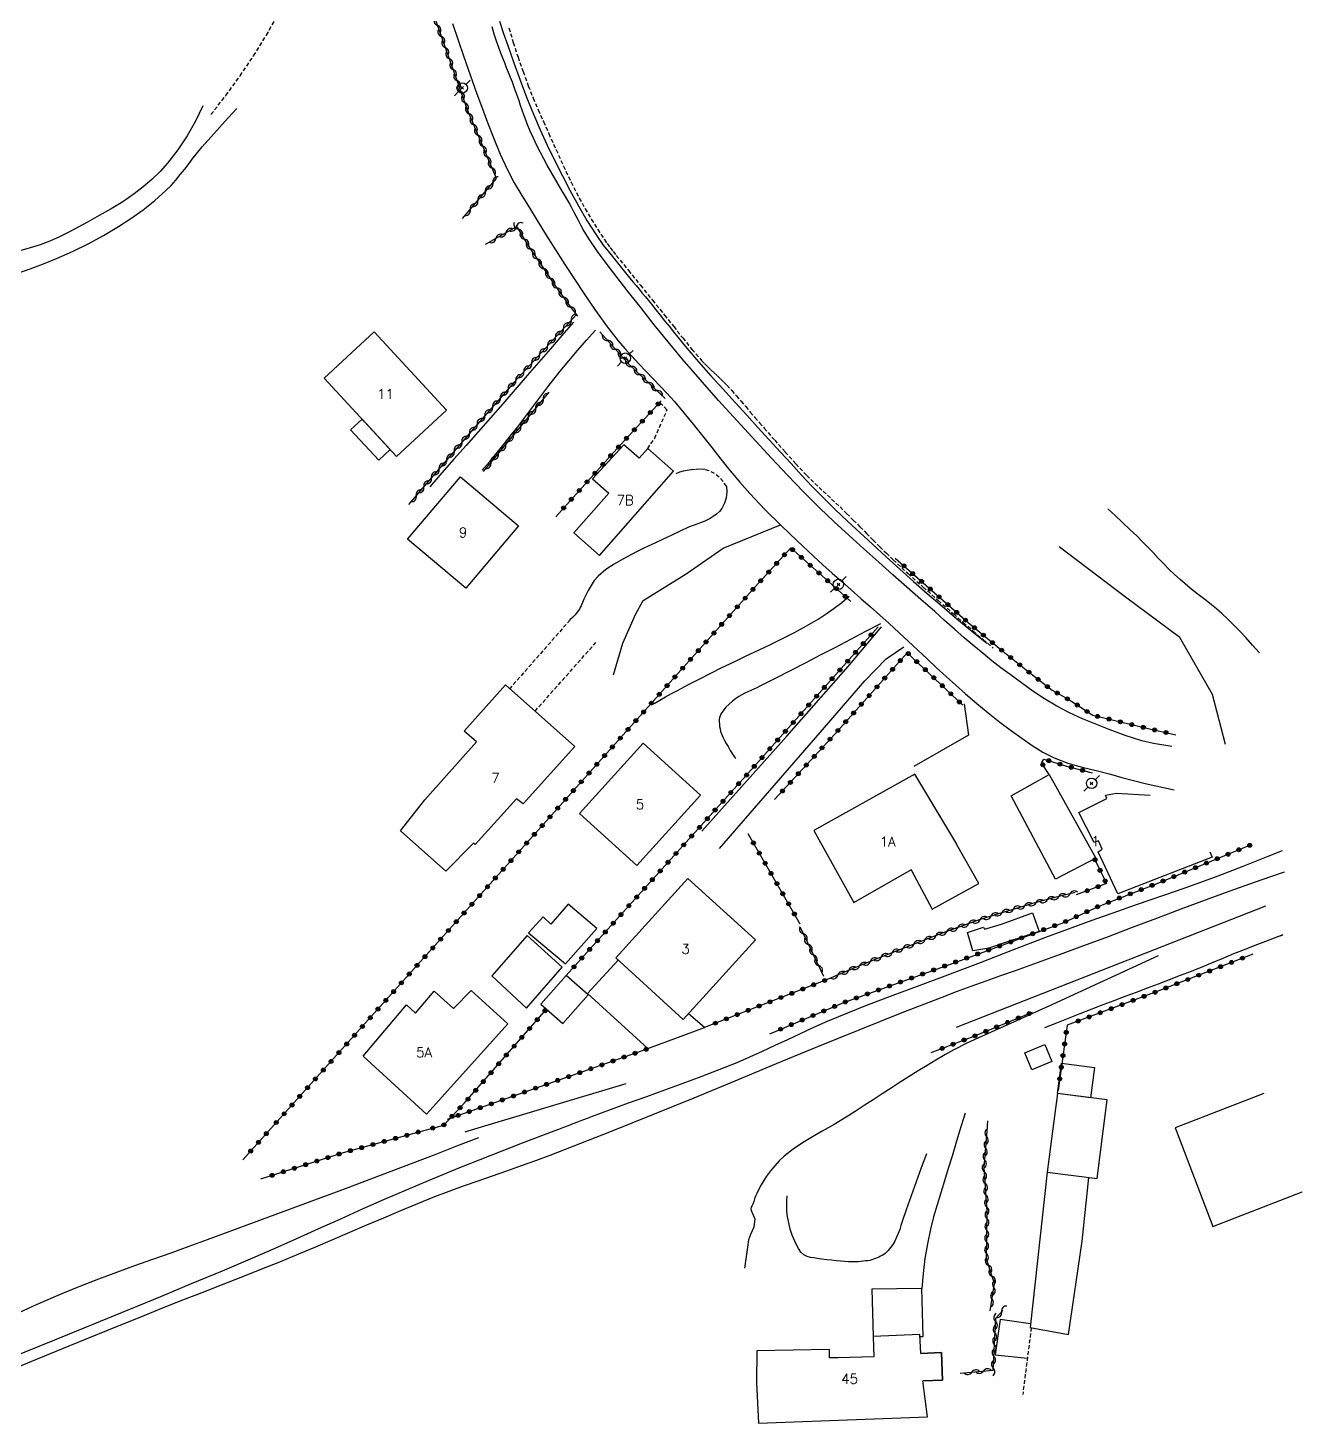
# Model space of a CAD drawing. Header units: millimetres. Extents: x 146000 to 147001, y 143000 to 144000.
# Drawn here: x 146169 to 146332, y 143133.7 to 143312.2 of the extents above; entities that cross this region are included whole.
import ezdxf
from ezdxf.enums import TextEntityAlignment as Align

# ---------------------------------------------------------------- set-up
doc = ezdxf.new("R2010")
doc.units = ezdxf.units.MM
doc.linetypes.add('DASHED', pattern=[0.75, 0.5, -0.25])
doc.layers.get('0').update_dxf_attribs({"linetype": 'CONTINUOUS'})
for name, color, linetype in [('W0008', 7, 'CONTINUOUS'), ('W0017', 7, 'CONTINUOUS'), ('W0070', 7, 'DASHED'), ('W0071', 7, 'CONTINUOUS'), ('W0101', 7, 'CONTINUOUS'), ('W0104', 1, 'CONTINUOUS'), ('W0112', 1, 'DASHED'), ('W0211', 2, 'CONTINUOUS'), ('W0214', 2, 'CONTINUOUS'), ('W0300', 7, 'CONTINUOUS'), ('W0310', 3, 'CONTINUOUS'), ('W0323', 7, 'CONTINUOUS'), ('W0473', 7, 'CONTINUOUS'), ('W0991', 7, 'CONTINUOUS')]:
    doc.layers.add(name, color=color, linetype=linetype)
doc.styles.get("Standard").update_dxf_attribs({"font": 'romans.shx', "width": 0.85})

# ---------------------------------------------------------------- blocks, each defined once
blk = doc.blocks.new('T473')
for p, q in [((-0.166667, 0.166667), (0.166667, -0.166667)), ((-0.166667, -0.166667), (0.166667, 0.166667)), ((0.500001, 0.500001), (1.000002, 1.000002)), ((-1.000002, -1.000002), (-0.500001, -0.500001))]:
    blk.add_line(p, q)
blk.add_ellipse((0, 0), major_axis=(0.471405, 0.471405), ratio=1, start_param=5.4977871438, end_param=11.780972451)
blk = doc.blocks.new('t323o')
at = {"color": 0, "linetype": 'Continuous'}
for radius in [0.25, 0.15]:
    blk.add_circle((0, 0), radius, dxfattribs=at)
blk = doc.blocks.new('t310o')
at = {"color": 0, "linetype": 'Continuous'}
for centre, start, end in [((-0.5, 0.38), 216.8699, 323.1304), ((0.5, -0.37), 36.8699, 143.1303)]:
    blk.add_arc(centre, 0.625, start, end, dxfattribs=at)

msp = doc.modelspace()

# ---------------------------------------------------------------- linework, layer by layer
at = {"layer": 'W0008'}
for points in [[(146223.31, 143312.76), (146224.8, 143308.48), (146225.35, 143306.9), (146225.9, 143305.31), (146226.46, 143303.73), (146227.04, 143302.16), (146227.82, 143300.1), (146228.6, 143298.05), (146229.44, 143296.01), (146230.36, 143294.02), (146231.23, 143292.35), (146232.18, 143290.73), (146233.16, 143289.14), (146234.15, 143287.54), (146235.32, 143285.65), (146236.5, 143283.77), (146237.7, 143281.9), (146238.93, 143280.04), (146240.28, 143278.04), (146241.64, 143276.04), (146243.05, 143274.07), (146244.52, 143272.16), (146245.37, 143271.15), (146246.26, 143270.16), (146247.16, 143269.2), (146248.07, 143268.25), (146248.99, 143267.3), (146249.91, 143266.35), (146250.81, 143265.39), (146251.69, 143264.41), (146252.92, 143262.95), (146254.13, 143261.47), (146255.31, 143259.98), (146256.49, 143258.48), (146257.67, 143256.98), (146258.87, 143255.5), (146260.1, 143254.04), (146261.36, 143252.61), (146263.33, 143250.53), (146265.37, 143248.52), (146267.44, 143246.55), (146269.53, 143244.6), (146270.72, 143243.49), (146271.92, 143242.41), (146273.13, 143241.33), (146274.35, 143240.26), (146275.57, 143239.19), (146276.79, 143238.12), (146278, 143237.04), (146279.21, 143235.96), (146280.43, 143234.84), (146281.64, 143233.71), (146282.85, 143232.58), (146284.05, 143231.44), (146285.26, 143230.31), (146286.48, 143229.18), (146287.71, 143228.07), (146288.96, 143226.98), (146290.4, 143225.75), (146291.86, 143224.54), (146293.35, 143223.35), (146294.87, 143222.22), (146296.18, 143221.28), (146297.5, 143220.36), (146298.87, 143219.51), (146300.31, 143218.77), (146302.06, 143218.1), (146303.87, 143217.59), (146305.69, 143217.15), (146307.5, 143216.69), (146308.98, 143216.28), (146310.45, 143215.88), (146311.94, 143215.5), (146311.94, 143215.5), (146315.68, 143214.7)], [(146315.38, 143220.22), (146313.03, 143220.6), (146313.03, 143220.6), (146311.51, 143220.97), (146310.45, 143221.28), (146309.41, 143221.63), (146308.37, 143222.02), (146307.35, 143222.41), (146305.64, 143223.09), (146303.94, 143223.79), (146302.26, 143224.55), (146300.63, 143225.39), (146299.08, 143226.32), (146297.59, 143227.32), (146296.13, 143228.37), (146294.68, 143229.43), (146293.5, 143230.31), (146292.35, 143231.21), (146291.21, 143232.12), (146290.08, 143233.05), (146288.8, 143234.14), (146287.54, 143235.25), (146286.29, 143236.37), (146285.03, 143237.49), (146283.24, 143239.06), (146281.45, 143240.64), (146279.66, 143242.21), (146277.88, 143243.8), (146275.97, 143245.51), (146274.07, 143247.23), (146272.18, 143248.96), (146270.33, 143250.74), (146268.24, 143252.83), (146266.19, 143254.96), (146264.16, 143257.12), (146262.15, 143259.29), (146259.75, 143261.9), (146257.38, 143264.52), (146255.03, 143267.18), (146252.71, 143269.86), (146250.92, 143272.01), (146249.15, 143274.19), (146247.41, 143276.39), (146245.68, 143278.6), (146244.41, 143280.24), (146243.13, 143281.89), (146241.89, 143283.56), (146240.73, 143285.29), (146240.39, 143285.83), (146240.06, 143286.39), (146239.75, 143286.95), (146239.45, 143287.52), (146239.15, 143288.09), (146238.85, 143288.66), (146238.55, 143289.23), (146238.24, 143289.79), (146237.78, 143290.6), (146237.32, 143291.4), (146236.85, 143292.2), (146236.38, 143293), (146235.92, 143293.81), (146235.46, 143294.61), (146235.02, 143295.43), (146234.58, 143296.25), (146234.13, 143297.15), (146233.7, 143298.06), (146233.28, 143298.98), (146232.89, 143299.91), (146232.66, 143300.49), (146232.44, 143301.08), (146232.24, 143301.66), (146232.04, 143302.25), (146231.84, 143302.84), (146231.64, 143303.43), (146231.44, 143304.02), (146231.23, 143304.61), (146230.99, 143305.23), (146230.75, 143305.85), (146230.5, 143306.46), (146230.25, 143307.08), (146230.01, 143307.7), (146229.76, 143308.32), (146229.53, 143308.94), (146229.3, 143309.56), (146228.98, 143310.47), (146228.68, 143311.39), (146228.39, 143312.31)]]:
    msp.add_lwpolyline(points, dxfattribs=at)
at = {"layer": 'W0017'}
for points in [[(146238.79, 143274.55), (146237.32, 143272.83), (146235.85, 143271.12), (146234.37, 143269.41), (146232.9, 143267.7), (146231.33, 143265.9), (146229.75, 143264.1), (146228.18, 143262.3), (146226.6, 143260.51), (146225.06, 143258.75), (146223.51, 143256.99), (146221.96, 143255.23), (146220.42, 143253.47)], [(146227.13, 143255.61), (146228.09, 143256.72), (146229.03, 143257.85), (146229.97, 143258.99), (146230.89, 143260.14), (146231.68, 143261.14), (146232.46, 143262.15), (146233.23, 143263.18), (146233.99, 143264.2), (146234.76, 143265.22), (146235.53, 143266.24), (146236.31, 143267.25), (146237.11, 143268.25), (146238.21, 143269.59), (146239.33, 143270.91), (146240.46, 143272.22), (146241.62, 143273.52)], [(146258.38, 143253.54), (146258.42, 143252.81), (146258.33, 143252.07), (146258.12, 143251.36), (146257.8, 143250.7), (146257.49, 143250.29), (146257.12, 143249.95), (146256.7, 143249.66), (146256.29, 143249.4), (146255.96, 143249.22), (146255.62, 143249.06), (146255.28, 143248.93), (146254.93, 143248.8), (146254.58, 143248.68), (146254.23, 143248.56), (146253.88, 143248.44), (146253.54, 143248.3), (146252.45, 143247.8), (146251.38, 143247.29), (146250.3, 143246.77), (146249.23, 143246.25), (146248.47, 143245.9), (146247.71, 143245.55), (146246.95, 143245.19), (146246.21, 143244.8), (146245.11, 143244.19), (146244, 143243.57), (146242.93, 143242.87), (146241.97, 143242.04), (146241.47, 143241.47), (146241.06, 143240.84), (146240.7, 143240.18), (146240.34, 143239.53), (146240.24, 143239.32), (146240.14, 143239.1), (146240.05, 143238.88), (146239.97, 143238.66), (146239.88, 143238.44), (146239.79, 143238.22), (146239.68, 143238.01), (146239.56, 143237.8), (146239.3, 143237.42), (146239.01, 143237.06), (146238.69, 143236.73), (146238.36, 143236.42)], [(146326.59, 143232.19), (146326.55, 143232.24), (146325.69, 143233.22), (146324.82, 143234.19), (146324.07, 143234.99), (146323.31, 143235.77), (146322.54, 143236.53), (146321.74, 143237.27), (146321.09, 143237.84), (146320.43, 143238.38), (146319.75, 143238.91), (146319.08, 143239.43), (146318.4, 143239.95), (146317.72, 143240.48), (146317.06, 143241.03), (146316.42, 143241.59), (146315.7, 143242.26), (146315, 143242.94), (146314.31, 143243.63), (146313.63, 143244.33), (146312.96, 143245.04), (146312.28, 143245.74), (146311.6, 143246.44), (146310.91, 143247.13), (146309.99, 143248.02), (146309.06, 143248.91), (146308.13, 143249.79), (146307.19, 143250.66)], [(146243.92, 143229.4), (146245.12, 143233.47), (146246.75, 143237.11), (146247.73, 143238.9), (146247.73, 143238.91), (146253.24, 143242.34), (146257.94, 143245.6), (146265.29, 143248.58)], [(146322.23, 143220.48), (146320.55, 143226.88), (146316.39, 143234.19), (146309.42, 143239.34), (146300.94, 143245.78)], [(146249.11, 143225.73), (146249.85, 143226.16), (146250.6, 143226.59), (146251.36, 143227), (146252.11, 143227.41), (146253.53, 143228.16), (146254.96, 143228.88), (146256.38, 143229.6), (146257.81, 143230.32), (146259.35, 143231.08), (146260.91, 143231.83), (146262.46, 143232.56), (146264.02, 143233.3), (146265.57, 143234.05), (146267.1, 143234.84), (146268.62, 143235.66), (146270.11, 143236.54), (146271.15, 143237.21), (146272.16, 143237.92), (146273.14, 143238.67), (146274.08, 143239.47)], [(146255.24, 143209.4), (146266.11, 143221.55), (146273.95, 143230.46), (146278.21, 143235.54)], [(146278.09, 143235.94), (146276.17, 143234.93), (146274.24, 143233.92), (146272.32, 143232.91), (146270.39, 143231.91), (146268.46, 143230.91), (146266.53, 143229.92), (146264.6, 143228.93), (146262.67, 143227.94), (146262.28, 143227.75), (146261.89, 143227.57), (146261.5, 143227.4), (146261.11, 143227.22), (146260.72, 143227.04), (146260.34, 143226.84), (146259.96, 143226.62), (146259.6, 143226.38), (146259.15, 143226.04), (146258.72, 143225.66), (146258.32, 143225.25), (146257.95, 143224.81), (146257.81, 143224.6), (146257.68, 143224.38), (146257.57, 143224.16), (146257.49, 143223.91), (146257.45, 143223.72), (146257.44, 143223.53), (146257.45, 143223.33), (146257.47, 143223.14), (146257.51, 143222.81), (146257.56, 143222.48), (146257.63, 143222.16), (146257.73, 143221.84), (146257.91, 143221.42), (146258.13, 143221.02), (146258.36, 143220.63), (146258.59, 143220.24), (146258.73, 143219.98), (146258.87, 143219.73), (146259.01, 143219.48), (146259.17, 143219.24), (146259.27, 143219.09), (146259.37, 143218.96), (146259.47, 143218.82), (146259.58, 143218.69)], [(146257.48, 143207.2), (146270.35, 143222.03), (146276.1, 143228.62), (146278.82, 143231.43), (146281.08, 143232.99)], [(146288.78, 143225.71), (146289.35, 143221.7), (146282.34, 143217.68)], [(146329.21, 143195.99), (146329.55, 143196.12), (146327.34, 143195.3), (146325.97, 143194.77), (146324.61, 143194.23), (146323.25, 143193.68), (146321.89, 143193.12), (146320.54, 143192.57), (146319.18, 143192.01), (146317.82, 143191.46), (146316.45, 143190.92), (146315.04, 143190.38), (146313.62, 143189.84), (146312.2, 143189.3), (146310.78, 143188.77), (146309.36, 143188.23), (146307.94, 143187.7), (146306.52, 143187.16), (146305.11, 143186.62), (146303.6, 143186.03), (146302.09, 143185.44), (146300.59, 143184.84), (146299.09, 143184.24)], [(146313.63, 143193.45), (146300.1, 143187.2), (146300.1, 143187.2), (146300.1, 143187.2), (146300.1, 143187.2), (146300.1, 143187.2), (146300.1, 143187.2), (146300.1, 143187.2), (146296.97, 143185.81), (146293.85, 143184.41), (146292.24, 143183.69), (146290.63, 143182.97), (146289.03, 143182.22), (146287.46, 143181.42), (146286.3, 143180.78), (146285.16, 143180.11), (146284.04, 143179.41), (146282.91, 143178.72), (146281.75, 143177.99), (146280.59, 143177.26), (146279.44, 143176.52), (146278.29, 143175.77), (146277.15, 143175.02), (146276, 143174.28), (146274.85, 143173.54), (146273.7, 143172.8), (146272.94, 143172.33), (146272.18, 143171.88), (146271.41, 143171.44), (146270.63, 143171)], [(146288.93, 143173.31), (146288.21, 143171)], [(146270.63, 143171), (146269.37, 143170.28), (146268.12, 143169.52), (146266.91, 143168.71), (146265.76, 143167.8), (146265.14, 143167.22), (146264.56, 143166.59), (146264.02, 143165.92), (146263.52, 143165.24), (146263.16, 143164.7), (146262.83, 143164.16), (146262.53, 143163.59), (146262.25, 143163.02), (146262.11, 143162.68), (146261.98, 143162.35), (146261.87, 143162), (146261.77, 143161.66), (146261.68, 143161.51), (146261.54, 143161.3), (146261.48, 143161.03), (146261.58, 143160.79), (146262.02, 143159.81), (146261.87, 143158.71), (146261.44, 143157.8), (146261.18, 143157.09), (146261.07, 143156.18), (146260.94, 143155.28), (146260.81, 143154.37), (146260.67, 143153.46)], [(146288.21, 143171), (146287.73, 143169.41), (146287.24, 143167.82), (146286.76, 143166.23), (146286.28, 143164.64), (146285.81, 143163.11), (146285.32, 143161.58), (146284.86, 143160.05), (146284.47, 143158.49), (146284.09, 143156.61), (146283.78, 143154.71), (146283.54, 143152.81), (146283.37, 143150.89)], [(146283.97, 143168.09), (146283.31, 143166.31), (146282.66, 143164.52), (146282.01, 143162.74), (146281.36, 143160.95), (146281.19, 143160.45), (146281.03, 143159.95), (146280.87, 143159.44), (146280.71, 143158.93), (146280.55, 143158.43), (146280.36, 143157.93), (146280.15, 143157.43), (146279.92, 143156.95), (146279.66, 143156.52), (146279.38, 143156.11), (146279.06, 143155.72), (146278.7, 143155.37), (146278.51, 143155.22), (146278.3, 143155.1), (146278.08, 143155), (146277.87, 143154.9), (146277.65, 143154.8), (146277.43, 143154.7), (146277.21, 143154.61), (146276.98, 143154.54), (146276.72, 143154.47), (146276.46, 143154.43), (146276.2, 143154.4), (146275.93, 143154.37), (146275.58, 143154.33), (146275.22, 143154.3), (146274.87, 143154.29), (146274.51, 143154.28), (146273.99, 143154.3), (146273.47, 143154.33), (146272.96, 143154.38), (146272.44, 143154.43), (146271.82, 143154.49), (146271.21, 143154.55), (146270.59, 143154.62), (146269.98, 143154.72), (146269.56, 143154.78), (146269.13, 143154.85), (146268.69, 143154.96), (146268.29, 143155.17), (146267.89, 143155.54), (146267.58, 143155.99), (146267.34, 143156.47), (146267.12, 143156.95), (146266.8, 143157.71), (146266.55, 143158.49), (146266.35, 143159.28), (146266.2, 143160.08), (146266.12, 143160.74), (146266.09, 143161.4), (146266.1, 143162.07), (146266.15, 143162.73)]]:
    msp.add_lwpolyline(points, dxfattribs=at)
at = {"layer": 'W0070'}
msp.add_lwpolyline([(146192.43, 143301.1), (146194.34, 143303.54), (146196.16, 143306.05), (146197.89, 143308.62), (146199.52, 143311.26), (146200.99, 143313.82), (146202.38, 143316.42), (146203.66, 143319.09), (146204.77, 143321.83), (146205.24, 143323.23), (146205.63, 143324.66), (146205.96, 143326.09), (146206.23, 143327.54), (146206.53, 143329.42), (146206.76, 143331.31), (146206.92, 143333.2), (146207.01, 143335.1)], dxfattribs=at)
at = {"layer": 'W0071'}
for points in [[(146167.59, 143280.75), (146169.3, 143281.34), (146170.99, 143281.98), (146172.66, 143282.67), (146174.69, 143283.59), (146176.7, 143284.57), (146178.67, 143285.62), (146180.59, 143286.77), (146182.19, 143287.81), (146183.75, 143288.92), (146185.25, 143290.1), (146186.67, 143291.38), (146187.32, 143292.03), (146187.92, 143292.71), (146188.5, 143293.41), (146189.07, 143294.12), (146189.62, 143294.84), (146190.17, 143295.56), (146190.73, 143296.27), (146191.32, 143296.97), (146192.4, 143298.21), (146193.5, 143299.45), (146194.61, 143300.68), (146195.74, 143301.89)], [(146191.37, 143302.2), (146190.44, 143300.26), (146189.38, 143298.39), (146188.19, 143296.59), (146186.88, 143294.88), (146185.91, 143293.8), (146184.85, 143292.79), (146183.74, 143291.85), (146182.6, 143290.96), (146181.16, 143289.95), (146179.66, 143289.04), (146178.14, 143288.17), (146176.61, 143287.32), (146175.44, 143286.67), (146174.26, 143286.04), (146173.06, 143285.44), (146171.82, 143284.9), (146170.56, 143284.43), (146169.28, 143284.04), (146167.99, 143283.68)], [(146329.47, 143206.9), (146327.65, 143206.16), (146324.45, 143204.89), (146321.23, 143203.65), (146319.01, 143202.83), (146316.78, 143202.02), (146314.55, 143201.24), (146312.31, 143200.47), (146310.07, 143199.7), (146307.83, 143198.92), (146305.6, 143198.13), (146303.37, 143197.33), (146299.18, 143195.77), (146294.99, 143194.17), (146290.82, 143192.57), (146286.64, 143190.97), (146283.14, 143189.66), (146279.65, 143188.37), (146276.16, 143187.05), (146272.7, 143185.66), (146271.06, 143184.96), (146269.43, 143184.23), (146267.81, 143183.47), (146266.2, 143182.71), (146264.59, 143181.95), (146262.97, 143181.19), (146261.34, 143180.46), (146259.7, 143179.77), (146257.41, 143178.84), (146255.1, 143177.96), (146252.78, 143177.1), (146250.46, 143176.26), (146248.14, 143175.42), (146245.81, 143174.59), (146243.49, 143173.74), (146241.18, 143172.87), (146240.57, 143172.64), (146239.96, 143172.4), (146239.34, 143172.17), (146238.73, 143171.93), (146238.12, 143171.7), (146237.51, 143171.47), (146236.9, 143171.23), (146236.28, 143171)], [(146243.67, 143171), (146248.96, 143173.13), (146254.24, 143175.29), (146259.51, 143177.47), (146264.78, 143179.66), (146270.06, 143181.84), (146275.34, 143183.99), (146280.64, 143186.11), (146285.96, 143188.17), (146287.83, 143188.88), (146289.71, 143189.57), (146291.59, 143190.24), (146293.47, 143190.91), (146295.36, 143191.58), (146297.24, 143192.24), (146299.12, 143192.92), (146301, 143193.6), (146304.12, 143194.75), (146307.24, 143195.92), (146310.35, 143197.1), (146313.45, 143198.28), (146316.57, 143199.46), (146319.68, 143200.62), (146322.81, 143201.76), (146325.94, 143202.88), (146328.17, 143203.65), (146329.78, 143204.18)], [(146236.28, 143171), (146232.25, 143169.46), (146228.23, 143167.9), (146224.22, 143166.31), (146220.22, 143164.67), (146217.4, 143163.48), (146214.58, 143162.26), (146211.78, 143161.01), (146208.98, 143159.76), (146206.18, 143158.5), (146203.38, 143157.24), (146200.58, 143156), (146197.76, 143154.77), (146193.84, 143153.1), (146189.91, 143151.46), (146185.97, 143149.82), (146182.02, 143148.2), (146172.4, 143144.27), (146162.77, 143140.37)], [(146164.73, 143139.6), (146169.51, 143141.56), (146174.3, 143143.53), (146179.09, 143145.5), (146183.88, 143147.44), (146186.35, 143148.43), (146188.83, 143149.41), (146191.31, 143150.38), (146193.79, 143151.36), (146196.27, 143152.33), (146198.74, 143153.31), (146201.22, 143154.3), (146203.68, 143155.3), (146205.86, 143156.21), (146208.04, 143157.13), (146210.2, 143158.07), (146212.37, 143159.01), (146214.54, 143159.94), (146216.71, 143160.87), (146218.89, 143161.77), (146221.09, 143162.64), (146222.92, 143163.34), (146224.75, 143164.01), (146226.6, 143164.67), (146228.45, 143165.31), (146230.3, 143165.95), (146232.15, 143166.6), (146233.99, 143167.26), (146235.82, 143167.94), (146237.79, 143168.7), (146239.75, 143169.46), (146241.71, 143170.23), (146243.67, 143171)]]:
    msp.add_lwpolyline(points, dxfattribs=at)
at = {"layer": 'W0101'}
for points in [[(146206.92, 143267.38), (146216.18, 143257.36), (146222.58, 143263.27), (146213.32, 143273.29)], [(146224.35, 143254.76), (146231.79, 143248.49), (146225.03, 143240.48), (146217.59, 143246.75)], [(146230.1, 143228.13), (146238.97, 143220.24), (146232.36, 143212.89), (146231.52, 143213.54), (146226.22, 143207.69), (146226.01, 143207.87), (146222.46, 143204.3), (146216.68, 143209.45), (146219.79, 143213.4), (146226.41, 143220.85), (146224.84, 143222.21)], [(146255.07, 143214), (146246.9, 143204.99), (146239.57, 143211.64), (146247.73, 143220.65)], [(146282.5, 143216.7), (146269.57, 143209.47), (146274.66, 143200.26), (146282.04, 143204.48), (146282.03, 143204.46), (146284.72, 143199.4), (146290.67, 143202.71), (146287.83, 143207.74), (146287.84, 143207.75)], [(146253.43, 143203.36), (146244.21, 143193.19), (146252.86, 143185.3), (146262.11, 143195.51)], [(146230.39, 143184.75), (146220.01, 143173.18), (146211.89, 143180.61), (146217.45, 143187.16), (146218.6, 143186.1), (146220.99, 143188.94), (146223.44, 143186.7), (146225.7, 143189)], [(146262.5, 143133.65), (146284.12, 143134.45), (146283.49, 143139.04), (146286.01, 143139.13), (146285.91, 143142.68), (146283.24, 143142.58), (146283.11, 143145), (146277.14, 143144.72), (146277.25, 143142.14), (146272.68, 143142.02), (146271.58, 143142.01), (146271.56, 143143.08), (146262.28, 143142.88), (146262.22, 143138.85)]]:
    msp.add_lwpolyline(points, close=True, dxfattribs=at)
for points in [[(146243.31, 143252.67), (146238.84, 143247.58), (146242.14, 143244.68), (146251.61, 143255.48), (146248.31, 143258.37)], [(146247.23, 143257.14), (146245.26, 143258.82), (146241.23, 143254.48), (146243.31, 143252.67)], [(146248.31, 143258.37), (146247.23, 143257.14)], [(146320.22, 143206.74), (146320.22, 143206.74), (146320.22, 143206.74), (146320.22, 143206.74), (146320.51, 143206.06), (146308.45, 143201.37), (146305.92, 143206.75), (146306.45, 143207.09), (146306.43, 143207.09), (146305.97, 143208.17), (146305.44, 143207.93), (146303.46, 143211.8), (146307.04, 143213.59), (146306.88, 143214.02), (146308.27, 143214.28), (146312.61, 143214.01), (146312.61, 143214.01)], [(146327.14, 143175.82), (146327.14, 143175.82), (146315.8, 143171.44), (146315.97, 143171)], [(146315.97, 143171), (146320.59, 143158.8)], [(146320.59, 143158.8), (146332.03, 143163.24), (146332.03, 143163.24)]]:
    msp.add_lwpolyline(points, dxfattribs=at)
at = {"layer": 'W0104'}
for points in [[(146211.76, 143262.12), (146215.37, 143258.23), (146213.89, 143256.86), (146210.28, 143260.74)], [(146299.67, 143216.63), (146305.63, 143205.94), (146300.46, 143203.25), (146294.82, 143213.94)], [(146237.78, 143192.44), (146241.78, 143196.94), (146238.11, 143200.07), (146235.9, 143197.5), (146234.94, 143198.42), (146233.06, 143196.4)], [(146298.37, 143196.55), (146294.46, 143195.3), (146291.93, 143194.44), (146289.89, 143194.07), (146289.2, 143196.42), (146291.26, 143197.12), (146291.39, 143196.84), (146293.55, 143197.51), (146297.55, 143198.94)], [(146232.9, 143196.05), (146228.35, 143190.9), (146232.8, 143186.75), (146237.37, 143191.98)], [(146237.87, 143190.93), (146234.64, 143187.25), (146237.44, 143184.79), (146240.67, 143188.46)], [(146296.56, 143181.04), (146299.11, 143182.08), (146299.99, 143179.91), (146297.44, 143178.87)], [(146304.95, 143175.28), (146300.72, 143175.84), (146301.23, 143179.7), (146305.46, 143179.15)]]:
    msp.add_lwpolyline(points, close=True, dxfattribs=at)
for points in [[(146244.54, 143192.87), (146240.59, 143188.62), (146248.32, 143181.57), (146255.57, 143184.29), (146253.52, 143186.03)], [(146306.57, 143171), (146307.09, 143175.02), (146300.72, 143175.84), (146300.1, 143171)], [(146300.1, 143171), (146299.42, 143165.75), (146305.79, 143164.94)], [(146305.79, 143164.94), (146306.57, 143171)], [(146299.42, 143165.75), (146297.24, 143145.87), (146302.14, 143145), (146303.91, 143156.93), (146304.76, 143165.08)], [(146283.13, 143144.72), (146283.55, 143144.72), (146283.37, 143150.89), (146276.98, 143150.8), (146277.14, 143144.72)], [(146297.29, 143146.34), (146293.42, 143146.9), (146292.74, 143142.38), (146296.88, 143141.96)], [(146283.24, 143142.58), (146285.91, 143142.68), (146286.01, 143139.13), (146283.49, 143139.04)]]:
    msp.add_lwpolyline(points, dxfattribs=at)
at = {"layer": 'W0112'}
for points in [[(146230.55, 143312.18), (146231.11, 143310.31), (146231.71, 143308.45), (146232.35, 143306.6), (146233.03, 143304.76), (146233.64, 143303.22), (146234.29, 143301.7), (146234.96, 143300.19), (146235.64, 143298.68), (146236.58, 143296.6), (146237.52, 143294.51), (146238.5, 143292.45), (146239.54, 143290.41), (146240.3, 143289.05), (146241.09, 143287.72), (146241.91, 143286.4), (146242.76, 143285.1), (146243.13, 143284.58), (146243.5, 143284.07), (146243.89, 143283.56), (146244.29, 143283.06)], [(146244.29, 143283.06), (146245.83, 143281.15), (146247.37, 143279.25), (146248.92, 143277.34), (146250.46, 143275.44), (146251.63, 143273.98), (146252.79, 143272.51), (146253.97, 143271.05), (146255.2, 143269.64), (146255.59, 143269.23), (146255.99, 143268.82), (146256.39, 143268.43), (146256.81, 143268.04), (146257.22, 143267.65), (146257.63, 143267.26), (146258.03, 143266.86), (146258.43, 143266.45), (146259.05, 143265.78), (146259.65, 143265.1), (146260.25, 143264.42), (146260.84, 143263.72), (146261.43, 143263.03), (146262.01, 143262.34), (146262.61, 143261.65), (146263.21, 143260.96), (146264.55, 143259.44), (146265.9, 143257.91), (146267.26, 143256.4), (146268.66, 143254.92), (146269.17, 143254.4), (146269.7, 143253.89), (146270.23, 143253.39), (146270.77, 143252.89), (146271.31, 143252.39), (146271.84, 143251.89), (146272.38, 143251.39), (146272.91, 143250.88), (146273.76, 143250.04), (146274.61, 143249.2), (146275.46, 143248.35), (146276.3, 143247.5), (146277.14, 143246.65), (146277.99, 143245.8), (146278.85, 143244.96), (146279.71, 143244.13), (146281.61, 143242.37), (146283.54, 143240.63), (146285.48, 143238.91), (146287.43, 143237.2), (146288.68, 143236.1), (146289.95, 143235.01), (146291.22, 143233.92), (146292.5, 143232.85)], [(146250.77, 143263.33), (146249.74, 143264.36)], [(146248.3, 143258.36), (146249.2, 143259.7), (146250.8, 143263.34)], [(146258.38, 143253.53), (146257.97, 143254.15), (146257.45, 143254.7), (146256.85, 143255.15), (146256.18, 143255.5), (146255.6, 143255.67), (146255.01, 143255.72), (146254.42, 143255.69), (146253.85, 143255.64), (146253.35, 143255.57), (146252.86, 143255.46), (146252.38, 143255.32), (146251.91, 143255.14)], [(146238.37, 143236.42), (146230.65, 143227.64)], [(146233.89, 143224.76), (146241.78, 143233.67)], [(146297.38, 143145.85), (146296.28, 143137.3)]]:
    msp.add_lwpolyline(points, dxfattribs=at)
at = {"layer": 'W0211'}
msp.add_lwpolyline([(146166.79, 143147.29), (146170.12, 143148.83), (146173.49, 143150.3), (146175.77, 143151.23), (146178.07, 143152.12), (146180.38, 143152.98), (146182.69, 143153.82), (146185.01, 143154.64), (146187.34, 143155.46), (146189.65, 143156.3), (146191.97, 143157.14), (146197.85, 143159.32), (146203.74, 143161.5), (146209.62, 143163.68), (146215.5, 143165.89), (146218.3, 143166.96), (146221.11, 143168.03), (146223.9, 143169.12), (146226.7, 143170.21)], dxfattribs=at)
at = {"layer": 'W0214'}
msp.add_lwpolyline([(146229.33, 143313.06), (146229.86, 143311.49), (146230.4, 143309.92), (146231.18, 143307.71), (146231.98, 143305.51), (146232.8, 143303.32), (146233.68, 143301.14), (146234.55, 143299.14), (146235.46, 143297.16), (146236.41, 143295.19), (146237.4, 143293.24), (146238.4, 143291.32), (146239.44, 143289.41), (146240.52, 143287.53), (146241.69, 143285.7), (146242.62, 143284.39), (146243.61, 143283.13), (146244.63, 143281.89), (146245.64, 143280.65), (146246.03, 143280.17), (146246.42, 143279.69), (146246.82, 143279.21), (146247.22, 143278.74), (146247.61, 143278.26), (146248.01, 143277.79), (146248.4, 143277.31), (146248.79, 143276.83), (146249.36, 143276.13), (146249.92, 143275.43), (146250.47, 143274.72), (146251.03, 143274.01), (146251.59, 143273.31), (146252.15, 143272.6), (146252.71, 143271.91), (146253.29, 143271.21), (146254.82, 143269.44), (146256.38, 143267.68), (146257.96, 143265.94), (146259.53, 143264.2), (146260.97, 143262.62), (146262.41, 143261.04), (146263.86, 143259.47), (146265.31, 143257.9), (146266.66, 143256.43), (146268, 143254.97), (146269.36, 143253.51), (146270.75, 143252.08), (146272.3, 143250.56), (146273.88, 143249.06), (146275.48, 143247.59), (146277.07, 143246.11), (146278.81, 143244.52), (146280.55, 143242.92), (146282.31, 143241.34), (146284.08, 143239.79), (146285.96, 143238.17), (146287.86, 143236.58), (146289.77, 143235.01), (146291.69, 143233.45)], dxfattribs=at)
at = {"layer": 'W0300'}
for points in [[(146327.35, 143199.8), (146287.78, 143184.28)], [(146245.51, 143177.07), (146225.27, 143171)], [(146225.27, 143171), (146224.9, 143170.89)]]:
    msp.add_lwpolyline(points, dxfattribs=at)
at = {"layer": 'W0310'}
for points in [[(146228.96, 143292.91), (146225.25, 143301.7), (146221.35, 143312.66), (146218.18, 143322.11), (146215.29, 143331.43)], [(146224.63, 143287.79), (146228.97, 143292.91)], [(146227.57, 143284.51), (146231.57, 143286.76)], [(146231.55, 143286.74), (146232.39, 143285.38), (146233.24, 143284.02), (146234.11, 143282.67), (146235, 143281.34), (146236.05, 143279.8), (146237.12, 143278.28), (146238.22, 143276.77), (146239.33, 143275.28)], [(146239.18, 143275.52), (146231.25, 143266.88), (146225.91, 143260.8), (146217.71, 143251.18)], [(146250.54, 143264.78), (146245.97, 143269.08), (146242.17, 143273.29)], [(146227.29, 143255.42), (146235.71, 143265.59)], [(146302.99, 143201.53), (146300.41, 143200.89), (146297.85, 143200.21), (146295.3, 143199.48), (146292.76, 143198.71), (146290.72, 143198.04), (146288.69, 143197.33), (146286.68, 143196.59), (146284.67, 143195.83), (146281.29, 143194.53), (146277.93, 143193.19), (146274.58, 143191.82), (146271.25, 143190.41)], [(146267.8, 143197.12), (146270.8, 143190.84)], [(146292.12, 143148.02), (146292.68, 143151.52), (146291.65, 143154.65), (146291.73, 143160.73), (146291.36, 143166.38), (146291.73, 143171)], [(146291.73, 143171), (146291.83, 143172.34)], [(146288.28, 143140.03), (146292.5, 143140.42), (146292.84, 143147.07), (146293.72, 143148.04)]]:
    msp.add_lwpolyline(points, dxfattribs=at)
at = {"layer": 'W0323'}
for points in [[(146236.54, 143249.64), (146244.37, 143258.34), (146250.01, 143264.46)], [(146274.31, 143238.79), (146266.61, 143245.64), (146262.05, 143240.66), (146231.83, 143206.77), (146209.61, 143181.95), (146199.78, 143171)], [(146279.96, 143244.34), (146289.32, 143236.08), (146293.53, 143232.6), (146297.37, 143229.51), (146300.07, 143227.43), (146302.17, 143226.24), (146305.27, 143224.23), (146312.49, 143222.5), (146315.87, 143221.74)], [(146237.87, 143190.93), (146260.86, 143216.48), (146277.79, 143235.54)], [(146264.54, 143213.43), (146272.24, 143221.83), (146281.52, 143232.23), (146288.63, 143225.52)], [(146299.67, 143216.63), (146298.7, 143218.15), (146298.99, 143218.62), (146301.87, 143217.72), (146305.17, 143216.86)], [(146267.83, 143197.5), (146261.14, 143209.07)], [(146263.92, 143183.48), (146273.41, 143187.48), (146287.98, 143192.74), (146301.54, 143197.73), (146306.05, 143199.81), (146313.93, 143202.89), (146325.66, 143207.73)], [(146305.47, 143205.86), (146306.99, 143202.7), (146303.12, 143201.24)], [(146325.72, 143193.66), (146325.72, 143193.66), (146313.36, 143188.84), (146301.98, 143184.58)], [(146271.25, 143190.41), (146255.57, 143184.29)], [(146219.35, 143171), (146222.2, 143171.78), (146224.97, 143174.71), (146235.35, 143186.63)], [(146284.58, 143181.06), (146289.96, 143183.12), (146297.52, 143186.23)], [(146301.98, 143184.58), (146300.81, 143176.22)], [(146248.32, 143181.56), (146222.64, 143172.52)], [(146199.78, 143171), (146196.5, 143167.35)], [(146198.82, 143164.9), (146209.38, 143168.26), (146219.35, 143171)]]:
    msp.add_lwpolyline(points, dxfattribs=at)

# ---------------------------------------------------------------- block references
at = {"layer": 'W0310'}
for p, rotation in [((146221.41, 143312.5), 109.5793107748543), ((146221.91, 143311.09), 109.5793107748543), ((146222.41, 143309.67), 109.5793107748543), ((146222.92, 143308.26), 109.5793107748543), ((146223.42, 143306.85), 109.5793107748543), ((146223.92, 143305.43), 109.5793107748543), ((146224.42, 143304.02), 109.5793107748543), ((146224.93, 143302.61), 109.5793107748543), ((146225.46, 143301.2), 112.8861228259169), ((146226.04, 143299.82), 112.8861228259169), ((146226.62, 143298.44), 112.8861228259169), ((146227.21, 143297.06), 112.8861228259169), ((146227.79, 143295.68), 112.8861228259169), ((146228.37, 143294.29), 112.8861228259169), ((146227.54, 143291.22), 49.73259629839186), ((146228.51, 143292.36), 49.73259629839186), ((146226.57, 143290.08), 49.73259629839186), ((146225.6, 143288.93), 49.73259629839186), ((146230.18, 143285.98), 29.41629361907292), ((146231.49, 143286.72), 29.41629361907292), ((146231.74, 143286.43), 301.3614100232676), ((146228.88, 143285.24), 29.41629361907292), ((146232.53, 143285.15), 302.1286877207758), ((146233.33, 143283.88), 302.895967266872), ((146234.14, 143282.63), 303.663248660951), ((146234.97, 143281.38), 303.663248660951), ((146235.82, 143280.14), 304.4305334895523), ((146236.68, 143278.91), 305.1978206600223), ((146237.55, 143277.69), 305.965107036454), ((146238.44, 143276.48), 306.7323926173816), ((146237.52, 143273.71), 227.4607381489961), ((146238.53, 143274.82), 227.4607381489961), ((146235.49, 143271.5), 227.4607381489961), ((146236.5, 143272.61), 227.4607381489961), ((146243.18, 143272.18), 132.0826289901388), ((146234.47, 143270.4), 227.4607381489961), ((146244.18, 143271.06), 132.0826289901388), ((146245.19, 143269.95), 132.0826289901388), ((146232.45, 143268.19), 227.4607381489961), ((146233.46, 143269.29), 227.4607381489961), ((146246.21, 143268.86), 136.7302300463534), ((146231.43, 143267.08), 227.4607381489961), ((146247.3, 143267.83), 136.7302300463534), ((146248.39, 143266.8), 136.7302300463534), ((146229.45, 143264.83), 228.73878476007), ((146230.44, 143265.96), 228.73878476007), ((146234.94, 143264.66), 50.36603582974496), ((146249.49, 143265.77), 136.7302300463534), ((146227.47, 143262.58), 228.73878476007), ((146228.46, 143263.7), 228.73878476007), ((146233.99, 143263.5), 50.36603582974496), ((146226.48, 143261.45), 228.73878476007), ((146232.07, 143261.19), 50.36603582974496), ((146233.03, 143262.35), 50.36603582974496), ((146224.53, 143259.17), 229.5535983054567), ((146225.5, 143260.32), 229.5535983054567), ((146231.12, 143260.04), 50.36603582974496), ((146223.55, 143258.03), 229.5535983054567), ((146229.2, 143257.73), 50.36603582974496), ((146230.16, 143258.88), 50.36603582974496), ((146221.61, 143255.75), 229.5535983054567), ((146222.58, 143256.89), 229.5535983054567), ((146228.25, 143256.57), 50.36603582974496), ((146220.63, 143254.61), 229.5535983054567), ((146218.69, 143252.32), 229.5535983054567), ((146219.66, 143253.47), 229.5535983054567), ((146299.42, 143200.63), 194.8894977663105), ((146300.87, 143201.01), 193.8457081120353), ((146302.33, 143201.37), 193.8457081120353), ((146293.65, 143198.98), 196.977076637886), ((146295.09, 143199.42), 196.977076637886), ((146296.53, 143199.84), 195.9332872747574), ((146297.97, 143200.24), 194.8894977663105), ((146287.97, 143197.06), 200.1812469588727), ((146289.38, 143197.57), 199.3585072354646), ((146290.8, 143198.06), 198.1693929395413), ((146292.22, 143198.53), 198.1693929395413), ((146268.22, 143196.25), 295.5567377861516), ((146268.86, 143194.9), 295.5567377861516), ((146283.76, 143195.48), 201.0902897236566), ((146285.16, 143196.01), 200.637415962461), ((146286.56, 143196.54), 200.637415962461), ((146269.51, 143193.55), 295.5567377861516), ((146278.17, 143193.29), 201.6917925270835), ((146279.57, 143193.84), 201.6917925270835), ((146280.96, 143194.4), 201.6917925270835), ((146282.36, 143194.94), 201.0902897236566), ((146270.16, 143192.19), 295.5567377861516), ((146274.01, 143191.58), 202.8947915516139), ((146275.4, 143192.15), 202.2932931366773), ((146276.78, 143192.72), 202.2932931366773), ((146272.63, 143190.99), 202.8947915516139), ((146291.67, 143170.29), 85.4291385537236), ((146291.55, 143168.8), 85.4291385537236), ((146291.43, 143167.3), 85.4291385537236), ((146291.39, 143165.8), 93.73468803176382), ((146291.49, 143164.31), 93.73468803176382), ((146291.59, 143162.81), 93.73468803176382), ((146291.69, 143161.31), 93.73468803176382), ((146291.72, 143159.82), 89.32164062388647), ((146291.7, 143158.32), 89.32164062388647), ((146291.66, 143155.32), 89.32164062388647), ((146291.68, 143156.82), 89.32164062388647), ((146291.91, 143153.86), 108.1822072841692), ((146292.38, 143152.43), 108.1822072841692), ((146292.6, 143150.99), 80.87325096521326), ((146292.36, 143149.51), 80.87325096521326), ((146292.82, 143146.68), 87.03609812287418), ((146293.59, 143147.89), 47.78817591760374), ((146292.74, 143145.18), 87.03609812287418), ((146292.67, 143143.68), 87.03609812287418), ((146292.59, 143142.18), 87.03609812287418), ((146289.77, 143140.17), 5.349933922232649), ((146291.27, 143140.31), 5.349933922232649), ((146292.51, 143140.69), 87.03609812287418)]:
    msp.add_blockref('t310o', p, dxfattribs=dict(at, rotation=rotation))
at = {"layer": 'W0323'}
for p, rotation in [((146249.65, 143264.07), 47.34117553962903), ((146247.62, 143261.86), 47.34117553962903), ((146248.64, 143262.97), 47.34117553962903), ((146245.59, 143259.66), 47.34117553962903), ((146246.6, 143260.76), 47.34117553962903), ((146244.57, 143258.56), 47.34117553962903), ((146242.56, 143256.33), 47.97894002641383), ((146243.56, 143257.44), 47.97894002641383), ((146241.56, 143255.21), 47.97894002641383), ((146239.55, 143252.99), 47.97894002641383), ((146240.55, 143254.1), 47.97894002641383), ((146237.54, 143250.76), 47.97894002641383), ((146238.54, 143251.87), 47.97894002641383), ((146266.84, 143245.42), 138.3941587378731), ((146264.8, 143243.66), 227.5641282395755), ((146265.81, 143244.77), 227.5641282395755), ((146267.97, 143244.43), 138.3941587378731), ((146269.09, 143243.43), 138.3941587378731), ((146263.79, 143242.55), 227.5641282395755), ((146270.21, 143242.44), 138.3941587378731), ((146281.09, 143243.35), 318.5799795827271), ((146282.21, 143242.36), 318.5799795827271), ((146261.76, 143240.33), 228.2691135843166), ((146262.77, 143241.44), 227.5641282395755), ((146271.33, 143241.44), 138.3941587378731), ((146272.45, 143240.44), 138.3941587378731), ((146283.34, 143241.36), 318.5799795827271), ((146284.46, 143240.37), 318.5799795827271), ((146259.77, 143238.1), 228.2691135843166), ((146260.77, 143239.21), 228.2691135843166), ((146273.57, 143239.45), 138.3941587378731), ((146285.59, 143239.38), 318.5799795827271), ((146286.71, 143238.39), 318.5799795827271), ((146258.77, 143236.98), 228.2691135843166), ((146287.84, 143237.39), 318.5799795827271), ((146288.96, 143236.4), 318.5799795827271), ((146256.77, 143234.74), 228.2691135843166), ((146257.77, 143235.86), 228.2691135843166), ((146276.88, 143234.52), 48.39949427517123), ((146290.11, 143235.43), 320.3742745211288), ((146255.77, 143233.62), 228.2691135843166), ((146275.88, 143233.4), 48.39949427517123), ((146291.26, 143234.48), 320.3742745211288), ((146292.42, 143233.52), 320.3742745211288), ((146253.78, 143231.38), 228.2691135843166), ((146254.78, 143232.5), 228.2691135843166), ((146273.89, 143231.15), 48.39949427517123), ((146274.89, 143232.28), 48.39949427517123), ((146280.63, 143231.23), 48.26104170638063), ((146281.64, 143232.12), 316.6327901741873), ((146282.73, 143231.09), 316.6327901741873), ((146293.58, 143232.56), 321.1149193744627), ((146294.74, 143231.62), 321.1149193744627), ((146251.78, 143229.14), 228.2691135843166), ((146252.78, 143230.26), 228.2691135843166), ((146272.9, 143230.03), 48.39949427517123), ((146279.63, 143230.11), 48.26104170638063), ((146283.82, 143230.06), 316.6327901741873), ((146295.91, 143230.68), 321.1149193744627), ((146297.08, 143229.74), 321.1149193744627), ((146250.78, 143228.02), 228.2691135843166), ((146270.9, 143227.79), 48.39949427517123), ((146271.9, 143228.91), 48.39949427517123), ((146277.64, 143227.87), 48.26104170638063), ((146278.63, 143228.99), 48.26104170638063), ((146284.91, 143229.03), 316.6327901741873), ((146286, 143228), 316.6327901741873), ((146298.26, 143228.82), 322.4673056500316), ((146299.45, 143227.9), 322.4673056500316), ((146248.78, 143225.78), 228.2691135843166), ((146249.78, 143226.9), 228.2691135843166), ((146269.91, 143226.67), 48.39949427517123), ((146275.64, 143225.64), 48.26104170638063), ((146276.64, 143226.75), 48.26104170638063), ((146287.09, 143226.97), 316.6327901741873), ((146288.18, 143225.94), 316.6327901741873), ((146300.7, 143227.07), 330.4488632992012), ((146302, 143226.33), 330.4488632992012), ((146247.79, 143224.66), 228.2691135843166), ((146267.92, 143224.42), 48.39949427517123), ((146268.91, 143225.55), 48.39949427517123), ((146274.64, 143224.52), 48.26104170638063), ((146303.27, 143225.53), 327.0151286130197), ((146304.52, 143224.71), 327.0151286130197), ((146305.86, 143224.08), 346.5742392016982), ((146245.79, 143222.42), 228.2691135843166), ((146246.79, 143223.54), 228.2691135843166), ((146265.92, 143222.18), 48.39949427517123), ((146266.92, 143223.3), 48.39949427517123), ((146272.64, 143222.28), 48.26104170638063), ((146273.64, 143223.4), 48.26104170638063), ((146307.32, 143223.74), 346.5742392016982), ((146308.78, 143223.39), 346.5742392016982), ((146310.24, 143223.04), 346.5742392016982), ((146311.7, 143222.69), 346.5742392016982), ((146313.16, 143222.35), 347.2075392914857), ((146244.79, 143221.3), 228.2691135843166), ((146264.93, 143221.06), 48.39949427517123), ((146271.63, 143221.17), 47.46144146905728), ((146314.62, 143222.02), 347.2075392914857), ((146242.79, 143219.07), 228.2691135843166), ((146243.79, 143220.18), 228.2691135843166), ((146262.94, 143218.82), 48.39949427517123), ((146263.93, 143219.94), 48.39949427517123), ((146269.61, 143218.96), 47.46144146905728), ((146270.62, 143220.06), 47.46144146905728), ((146240.8, 143216.83), 228.2691135843166), ((146241.8, 143217.95), 228.2691135843166), ((146261.94, 143217.69), 48.39949427517123), ((146267.58, 143216.75), 47.46144146905728), ((146268.59, 143217.85), 47.46144146905728), ((146298.86, 143217.9), 122.4589469871456), ((146299.62, 143218.42), 342.6822313397145), ((146301.05, 143217.97), 342.6822313397145), ((146302.49, 143217.56), 345.3649954781077), ((146303.94, 143217.18), 345.3649954781077), ((146239.8, 143215.71), 228.2691135843166), ((146259.94, 143215.46), 48.01415042975023), ((146260.95, 143216.57), 48.39949427517123), ((146266.56, 143215.64), 47.46144146905728), ((146237.8, 143213.47), 228.2691135843166), ((146238.8, 143214.59), 228.2691135843166), ((146257.94, 143213.23), 48.01415042975023), ((146258.94, 143214.34), 48.01415042975023), ((146265.55, 143214.54), 47.46144146905728), ((146236.8, 143212.35), 228.2691135843166), ((146256.93, 143212.11), 48.01415042975023), ((146234.81, 143210.11), 228.2691135843166), ((146235.81, 143211.23), 228.2691135843166), ((146254.93, 143209.88), 48.01415042975023), ((146255.93, 143211), 48.01415042975023), ((146232.81, 143207.87), 228.2691135843166), ((146233.81, 143208.99), 228.2691135843166), ((146253.92, 143208.77), 48.01415042975023), ((146261.83, 143207.89), 120.0346139221841), ((146231.81, 143206.75), 228.1640422929594), ((146251.91, 143206.54), 48.01415042975023), ((146252.92, 143207.65), 48.01415042975023), ((146262.58, 143206.59), 120.0346139221841), ((146322.56, 143206.45), 22.37972265370401), ((146323.95, 143207.02), 22.37972265370401), ((146325.33, 143207.59), 22.37972265370401), ((146229.81, 143204.52), 228.1640422929594), ((146230.81, 143205.63), 228.1640422929594), ((146249.91, 143204.31), 48.01415042975023), ((146250.91, 143205.42), 48.01415042975023), ((146263.33, 143205.29), 120.0346139221841), ((146305.53, 143205.74), 295.650445288911), ((146306.18, 143204.38), 295.650445288911), ((146317.01, 143204.16), 22.37972265370401), ((146318.4, 143204.73), 22.37972265370401), ((146319.79, 143205.31), 22.37972265370401), ((146321.17, 143205.88), 22.37972265370401), ((146228.81, 143203.4), 228.1640422929594), ((146248.9, 143203.19), 48.01415042975023), ((146264.08, 143203.99), 120.0346139221841), ((146264.83, 143202.69), 120.0346139221841), ((146306.83, 143203.03), 295.650445288911), ((146312.84, 143202.47), 21.36020764560184), ((146314.24, 143203.02), 22.37972265370401), ((146315.63, 143203.59), 22.37972265370401), ((146226.81, 143201.16), 228.1640422929594), ((146227.81, 143202.28), 228.1640422929594), ((146246.9, 143200.96), 48.01415042975023), ((146247.9, 143202.08), 48.01415042975023), ((146265.58, 143201.39), 120.0346139221841), ((146304.53, 143201.77), 200.6810351061722), ((146305.93, 143202.3), 200.6810351061722), ((146308.65, 143200.83), 21.36020764560184), ((146310.05, 143201.38), 21.36020764560184), ((146311.45, 143201.92), 21.36020764560184), ((146224.81, 143198.93), 228.1640422929594), ((146225.81, 143200.05), 228.1640422929594), ((146245.89, 143199.85), 48.01415042975023), ((146266.33, 143200.1), 120.0346139221841), ((146267.08, 143198.8), 120.0346139221841), ((146304.5, 143199.1), 24.76304689844939), ((146305.86, 143199.73), 24.76304689844939), ((146307.26, 143200.28), 21.36020764560184), ((146223.81, 143197.81), 228.1640422929594), ((146243.89, 143197.62), 48.01415042975023), ((146244.89, 143198.73), 48.01415042975023), ((146300.38, 143197.3), 20.190399577186), ((146301.78, 143197.84), 24.76304689844939), ((146303.14, 143198.47), 24.76304689844939), ((146221.81, 143195.58), 228.1640422929594), ((146222.81, 143196.69), 228.1640422929594), ((146241.88, 143195.39), 48.01415042975023), ((146242.88, 143196.5), 48.01415042975023), ((146296.15, 143195.75), 20.190399577186), ((146297.56, 143196.27), 20.190399577186), ((146298.97, 143196.79), 20.190399577186), ((146220.81, 143194.46), 228.1640422929594), ((146240.88, 143194.27), 48.01415042975023), ((146290.52, 143193.68), 20.190399577186), ((146291.93, 143194.2), 20.190399577186), ((146293.34, 143194.72), 20.190399577186), ((146294.75, 143195.23), 20.190399577186), ((146218.8, 143192.22), 228.1640422929594), ((146219.81, 143193.34), 228.1640422929594), ((146238.87, 143192.04), 48.01415042975023), ((146239.87, 143193.16), 48.01415042975023), ((146286.3, 143192.14), 19.87598928820513), ((146287.71, 143192.65), 19.87598928820513), ((146289.11, 143193.16), 20.190399577186), ((146321.6, 143192.06), 201.309846429511), ((146323, 143192.6), 201.309846429511), ((146324.4, 143193.15), 201.309846429511), ((146216.8, 143189.99), 228.1640422929594), ((146217.8, 143191.11), 228.1640422929594), ((146270.94, 143190.29), 201.3271960182937), ((146280.65, 143190.1), 19.87598928820513), ((146282.06, 143190.61), 19.87598928820513), ((146283.47, 143191.12), 19.87598928820513), ((146284.89, 143191.63), 19.87598928820513), ((146317.41, 143190.42), 201.309846429511), ((146318.81, 143190.97), 201.309846429511), ((146320.2, 143191.51), 201.309846429511), ((146215.8, 143188.87), 228.1640422929594), ((146265.35, 143188.11), 201.3271960182937), ((146266.75, 143188.65), 201.3271960182937), ((146268.15, 143189.2), 201.3271960182937), ((146269.54, 143189.74), 201.3271960182937), ((146276.42, 143188.57), 19.87598928820513), ((146277.83, 143189.08), 19.87598928820513), ((146279.24, 143189.59), 19.87598928820513), ((146311.81, 143188.26), 200.5185429339724), ((146313.22, 143188.79), 200.5185429339724), ((146314.61, 143189.33), 201.309846429511), ((146316.01, 143189.88), 201.309846429511), ((146213.8, 143186.63), 228.1640422929594), ((146214.8, 143187.75), 228.1640422929594), ((146235.16, 143186.42), 48.9764027794841), ((146261.16, 143186.47), 201.3271960182937), ((146262.56, 143187.02), 201.3271960182937), ((146263.95, 143187.56), 201.3271960182937), ((146270.83, 143186.39), 22.83176457348471), ((146272.21, 143186.97), 22.83176457348471), ((146273.6, 143187.55), 19.87598928820513), ((146275.01, 143188.06), 19.87598928820513), ((146307.6, 143186.68), 200.5185429339724), ((146309, 143187.21), 200.5185429339724), ((146310.41, 143187.74), 200.5185429339724), ((146212.8, 143185.52), 228.1640422929594), ((146234.17, 143185.28), 48.9764027794841), ((146256.97, 143184.83), 201.3271960182937), ((146258.37, 143185.38), 201.3271960182937), ((146259.76, 143185.93), 201.3271960182937), ((146266.68, 143184.65), 22.83176457348471), ((146268.07, 143185.23), 22.83176457348471), ((146269.45, 143185.81), 22.83176457348471), ((146294.34, 143184.92), 22.33780532136996), ((146295.73, 143185.49), 22.33780532136996), ((146297.12, 143186.06), 22.33780532136996), ((146303.38, 143185.11), 200.5185429339724), ((146304.79, 143185.63), 200.5185429339724), ((146306.19, 143186.16), 200.5185429339724), ((146210.8, 143183.28), 228.1640422929594), ((146211.8, 143184.4), 228.1640422929594), ((146232.2, 143183.02), 48.9764027794841), ((146233.19, 143184.15), 48.9764027794841), ((146265.3, 143184.06), 22.83176457348471), ((146290.18, 143183.21), 22.33780532136996), ((146291.57, 143183.78), 22.33780532136996), ((146292.95, 143184.35), 22.33780532136996), ((146301.85, 143183.65), 262.0599677245704), ((146208.8, 143181.05), 228.0982925166784), ((146209.8, 143182.16), 228.1640422929594), ((146231.22, 143181.89), 48.9764027794841), ((146246.69, 143180.98), 199.3774563249837), ((146248.11, 143181.48), 199.3774563249837), ((146285.98, 143181.6), 20.96545166968563), ((146287.38, 143182.13), 20.96545166968563), ((146288.78, 143182.67), 20.96545166968563), ((146301.64, 143182.16), 262.0599677245704), ((146207.8, 143179.93), 228.0982925166784), ((146229.25, 143179.63), 48.9764027794841), ((146230.23, 143180.76), 48.9764027794841), ((146242.45, 143179.49), 199.3774563249837), ((146243.86, 143179.99), 199.3774563249837), ((146245.28, 143180.49), 199.3774563249837), ((146301.43, 143180.68), 262.0599677245704), ((146205.79, 143177.7), 228.0982925166784), ((146206.8, 143178.82), 228.0982925166784), ((146227.28, 143177.36), 48.9764027794841), ((146228.27, 143178.49), 48.9764027794841), ((146236.79, 143177.5), 199.3774563249837), ((146238.2, 143178), 199.3774563249837), ((146239.62, 143178.5), 199.3774563249837), ((146241.03, 143178.99), 199.3774563249837), ((146301.02, 143177.71), 262.0599677245704), ((146301.23, 143179.19), 262.0599677245704), ((146204.79, 143176.58), 228.0982925166784), ((146226.3, 143176.23), 48.9764027794841), ((146232.54, 143176.01), 199.3774563249837), ((146233.96, 143176.51), 199.3774563249837), ((146235.37, 143177), 199.3774563249837), ((146202.79, 143174.35), 228.0982925166784), ((146203.79, 143175.47), 228.0982925166784), ((146224.3, 143174), 46.52698991010219), ((146225.31, 143175.1), 48.9764027794841), ((146226.88, 143174.02), 199.3774563249837), ((146228.3, 143174.51), 199.3774563249837), ((146229.71, 143175.01), 199.3774563249837), ((146231.13, 143175.51), 199.3774563249837), ((146200.78, 143172.12), 228.0982925166784), ((146201.79, 143173.23), 228.0982925166784), ((146223.26, 143172.91), 46.52698991010219), ((146224.05, 143173.02), 199.3774563249837), ((146225.47, 143173.52), 199.3774563249837), ((146199.51, 143170.7), 228.0982925166905), ((146217.5, 143170.49), 15.3454899236741), ((146218.94, 143170.89), 15.3454899236741), ((146220.8, 143171.4), 15.3454899236247), ((146222.23, 143171.82), 46.52698991010219), ((146197.51, 143168.46), 228.0982925166905), ((146198.51, 143169.58), 228.0982925166905), ((146210.26, 143168.51), 15.3454899236741), ((146211.71, 143168.9), 15.3454899236741), ((146213.16, 143169.3), 15.3454899236741), ((146214.6, 143169.7), 15.3454899236741), ((146216.05, 143170.09), 15.3454899236741), ((146204.54, 143166.72), 17.63713654983361), ((146205.97, 143167.18), 17.63713654983361), ((146207.39, 143167.63), 17.63713654983361), ((146208.82, 143168.09), 17.63713654983361), ((146200.25, 143165.36), 17.63713654983361), ((146201.68, 143165.81), 17.63713654983361), ((146203.11, 143166.27), 17.63713654983361)]:
    msp.add_blockref('t323o', p, dxfattribs=dict(at, rotation=rotation))
at = {"layer": 'W0473'}
for p in [(146224.57, 143304.5), (146245.43, 143269.92), (146272.7, 143240.98), (146305.1, 143215.52)]:
    msp.add_blockref('T473', p, dxfattribs=at)

# ---------------------------------------------------------------- texts
at = {"layer": 'W0991'}
for s, p in [('11', (146214.75, 143265.33)), ('7B', (146245.42, 143251.75)), ('9', (146224.69, 143247.62)), ('7', (146228.82, 143216.21)), ('5', (146247.32, 143212.82)), ('1A', (146279.01, 143208.05)), ('1', (146305.6, 143208.12)), ('3', (146253.15, 143194.33)), ('5A', (146219.7, 143181.09)), ('45', (146274.14, 143139.32))]:
    msp.add_text(s, height=1.25, dxfattribs=at).set_placement(p, align=Align.MIDDLE_CENTER)

doc.saveas('drawing.dxf')
